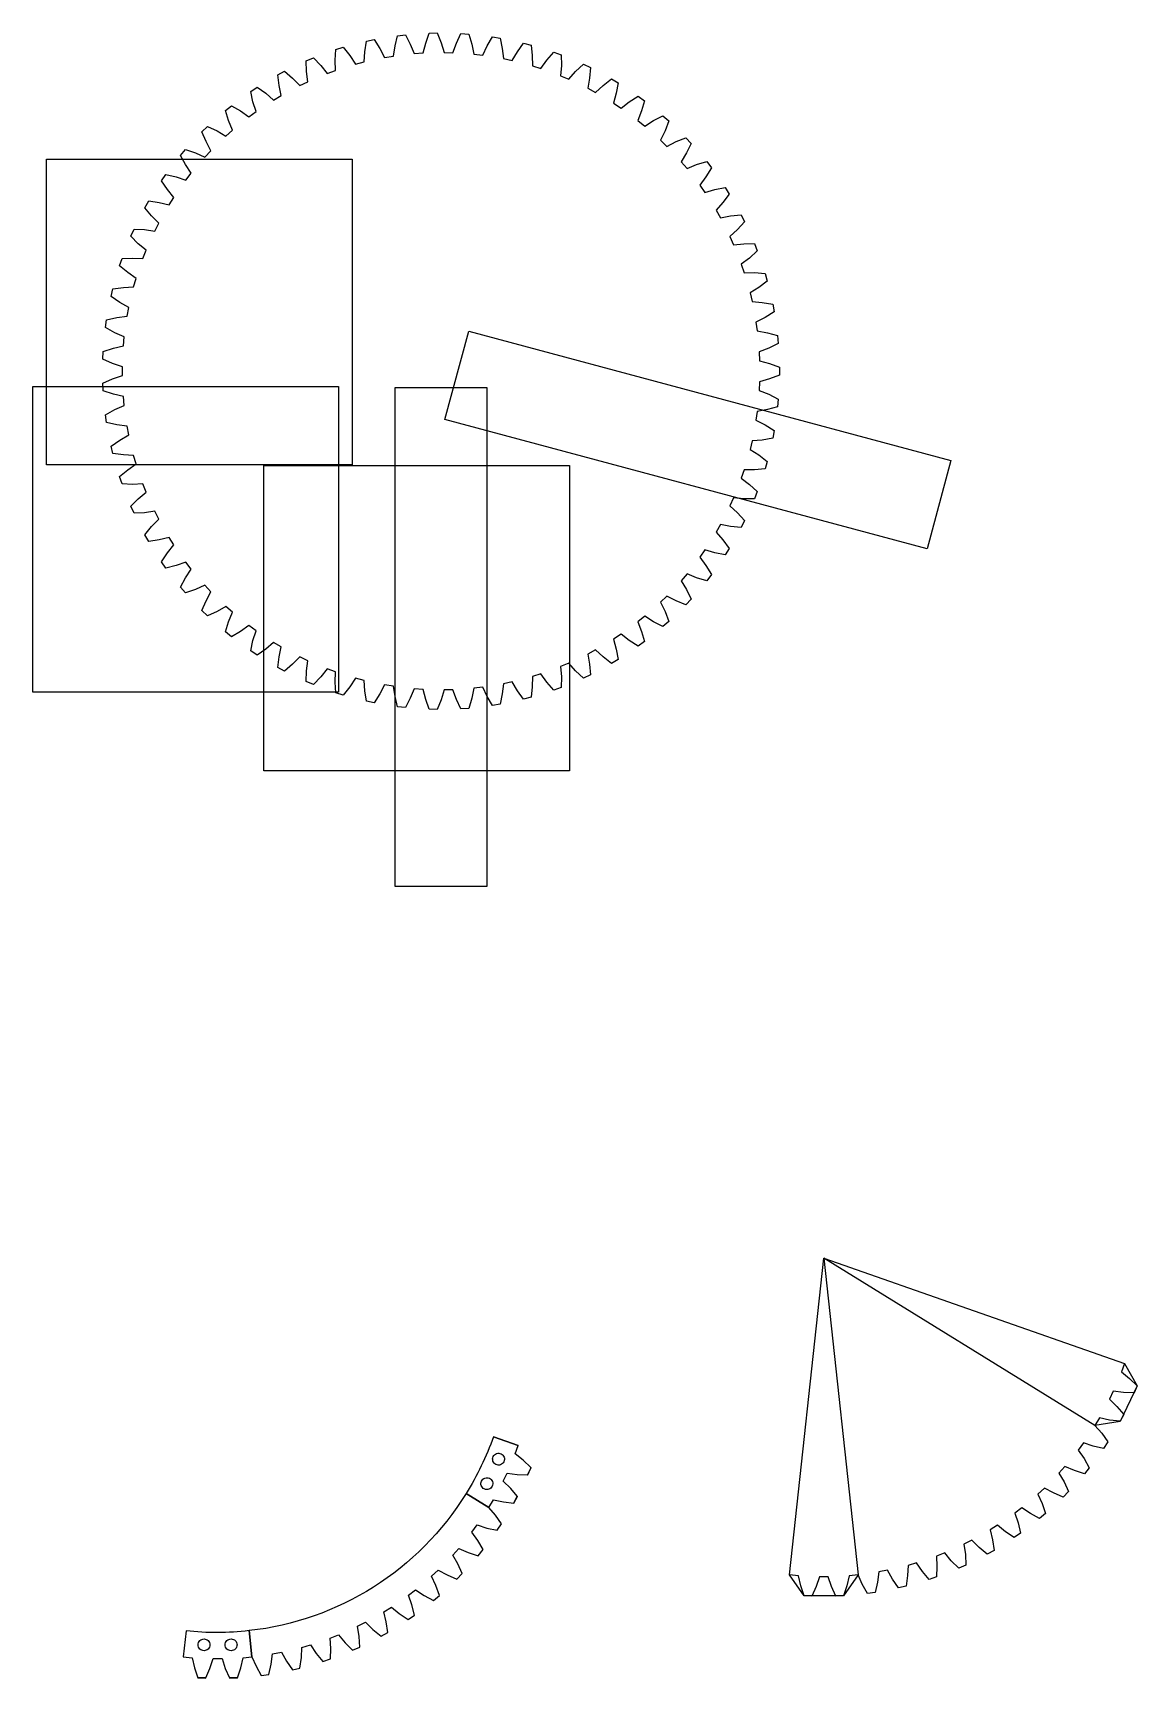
# Model space of a CAD drawing. Extents: x 19 to 198, y 22 to 289.
import ezdxf

# ---------------------------------------------------------------- set-up
doc = ezdxf.new("R2010")
doc.units = 0
doc.layers.add('Layer_1', color=7, linetype='CONTINUOUS')

msp = doc.modelspace()

# ---------------------------------------------------------------- linework, layer by layer
at = {"layer": 'Layer_1', "color": 7}
for points in [[(136.850607, 235.562076), (138.455539, 235.109146), (140.058133, 234.488819), (140.058133, 233.229702), (138.455539, 232.609374), (136.850607, 232.156444), (136.782901, 230.71358), (138.338369, 230.112351), (139.875831, 229.344679), (139.757927, 228.091098), (138.104288, 227.623563), (136.463993, 227.322912), (136.261473, 225.892728), (137.753808, 225.148486), (139.212629, 224.240216), (138.977854, 223.003185), (137.287701, 222.692554), (135.626459, 222.546823), (135.290905, 221.141887), (136.706989, 220.26117), (138.07435, 219.220287), (137.72477, 218.010674), (136.012954, 217.859676), (134.345368, 217.870147), (133.879727, 216.502805), (135.207116, 215.493353), (136.470998, 214.329003), (136.009683, 213.157439), (134.291252, 213.167402), (132.631971, 213.33398), (132.040338, 212.016251), (133.267369, 210.886936), (134.416666, 209.60935), (133.847669, 208.486131), (132.137721, 208.656968), (130.501332, 208.978194), (129.788904, 207.721656), (130.904791, 206.482401), (131.929402, 205.102808), (131.25773, 204.037806), (129.571291, 204.368015), (127.972172, 204.841064), (127.14521, 203.656758), (128.140151, 202.318458), (129.03107, 200.848977), (128.262621, 199.851556), (126.614514, 200.338234), (125.066717, 200.958945), (124.132491, 199.857282), (124.997736, 198.431693), (125.74714, 196.885245), (124.888666, 195.964162), (123.293373, 196.603034), (121.810505, 197.365957), (120.777218, 196.356618), (121.505171, 194.856271), (122.106468, 193.246441), (121.165514, 192.409793), (119.637058, 193.195243), (118.232144, 194.093672), (117.108883, 193.185526), (117.693142, 191.623604), (118.141051, 189.964544), (117.125887, 189.219686), (115.677697, 190.144811), (114.363086, 191.170849), (113.159722, 190.371878), (113.595151, 188.762108), (113.885736, 187.068394), (112.805282, 186.42187), (111.450084, 187.478542), (110.237333, 188.623176), (108.964438, 187.940398), (109.247213, 186.296928), (109.377919, 184.583444), (108.241672, 184.040937), (106.991377, 185.219866), (105.891139, 186.473035), (104.5599, 185.912457), (104.687538, 184.249727), (104.657213, 182.531533), (103.475159, 182.097811), (102.340755, 183.388639), (101.3627, 184.739329), (99.984818, 184.30587), (99.956192, 182.638495), (99.765108, 180.930692), (98.547632, 180.609563), (97.539089, 182.000947), (96.691812, 183.437289), (95.279395, 183.134763), (95.094759, 181.477394), (94.744595, 179.794988), (93.502396, 179.589276), (92.628577, 181.06899), (91.919522, 182.578359), (90.484984, 182.409424), (90.145961, 180.776627), (89.63979, 179.134402), (88.383788, 179.045916), (87.65237, 180.600952), (87.087773, 182.170088), (85.643715, 182.136227), (85.153287, 180.542352), (84.495559, 178.954742), (83.236792, 178.984259), (82.654203, 180.600952), (82.23902, 182.216062), (80.798141, 182.317575), (80.160612, 180.776627), (79.357108, 179.257583), (78.106635, 179.404844), (77.677996, 181.06899), (77.415879, 182.715881), (75.990835, 182.951872), (75.211814, 181.477394), (74.269595, 180.040267), (73.038407, 180.303976), (72.767485, 182.000947), (72.660737, 183.665146), (71.264053, 184.033545), (70.350381, 182.638495), (69.277728, 181.295913), (68.076644, 181.673755), (67.965818, 183.388639), (68.015379, 185.055523), (66.659327, 185.553089), (65.619036, 184.249727), (64.425377, 183.01349), (63.26495, 183.50214), (63.315196, 185.219866), (63.520629, 186.874786), (62.217129, 187.497148), (61.05936, 186.296928), (59.75518, 185.1779), (58.645612, 185.773067), (58.856489, 187.478542), (59.215986, 189.10695), (57.976495, 189.848641), (56.711422, 188.762108), (55.308185, 187.770122), (54.259224, 188.466576), (54.628876, 190.144811), (55.139284, 191.732401), (53.974691, 192.586899), (52.613431, 191.623604), (51.12347, 190.767379), (50.144337, 191.559001), (50.669516, 193.195243), (51.326343, 194.728063), (50.246882, 195.687861), (48.801402, 194.856271), (47.237812, 194.143327), (46.337105, 195.023157), (47.0132, 196.603034), (47.810675, 198.067612), (46.825835, 199.124275), (45.308837, 198.431693), (43.685354, 197.868301), (42.870996, 198.828611), (43.692059, 200.338234), (44.623176, 201.721699), (43.741612, 202.865941), (42.166423, 202.318458), (40.497318, 201.909566), (39.776463, 202.941912), (40.735282, 204.368015), (41.791857, 205.658211), (41.021314, 206.879976), (39.401782, 206.482401), (37.701721, 206.231604), (37.080702, 207.326917), (38.168852, 208.656968), (39.341601, 209.842556), (38.688852, 211.131106), (37.039204, 210.886936), (35.323129, 210.796436), (34.807408, 211.945089), (36.015322, 213.167402), (37.293938, 214.237961), (36.76472, 215.581974), (35.099457, 215.49335), (33.382445, 215.563945), (32.976553, 216.755843), (34.293619, 217.859673), (35.666865, 218.805798), (35.265827, 220.193462), (33.599584, 220.261167), (31.896728, 220.492234), (31.604228, 221.716903), (33.018872, 222.692551), (34.474682, 223.505924), (34.205349, 224.925045), (32.552765, 225.148483), (30.879029, 225.537992), (30.702497, 226.784669), (32.202285, 227.62356), (33.727862, 228.297039), (33.592602, 229.735144), (31.968204, 230.112348), (30.338295, 230.656879), (30.279279, 231.914608), (31.851034, 232.609372), (33.432971, 233.137031), (33.432971, 234.581484), (31.851034, 235.109144), (30.279279, 235.803907), (30.338295, 237.061636), (31.968204, 237.606167), (33.592602, 237.983371), (33.727862, 239.421477), (32.202285, 240.094955), (30.702497, 240.933846), (30.879029, 242.180523), (32.552765, 242.570032), (34.205349, 242.793471), (34.474682, 244.212591), (33.018872, 245.025964), (31.604228, 246.001612), (31.896728, 247.226281), (33.599584, 247.457348), (35.265827, 247.525053), (35.666865, 248.912717), (34.293619, 249.858842), (32.976553, 250.962672), (33.382445, 252.15457), (35.099457, 252.225165), (36.76472, 252.136542), (37.293938, 253.480554), (36.015322, 254.551114), (34.807408, 255.773427), (35.323129, 256.922079), (37.039204, 256.831579), (38.688852, 256.587409), (39.341601, 257.875959), (38.168852, 259.061547), (37.080702, 260.391598), (37.701721, 261.486911), (39.401782, 261.236114), (41.021314, 260.838539), (41.791857, 262.060305), (40.735282, 263.350501), (39.776463, 264.776603), (40.497318, 265.80895), (42.166423, 265.400058), (43.741612, 264.852575), (44.623176, 265.996816), (43.692059, 267.380281), (42.870996, 268.889905), (43.685354, 269.850214), (45.308837, 269.286822), (46.825835, 268.59424), (47.810675, 269.650903), (47.0132, 271.115481), (46.337105, 272.695358), (47.237812, 273.575189), (48.801402, 272.862245), (50.246882, 272.030654), (51.326343, 272.990452), (50.669516, 274.523272), (50.144337, 276.159514), (51.12347, 276.951137), (52.613431, 276.094911), (53.974691, 275.131616), (55.139284, 275.986114), (54.628876, 277.573705), (54.259224, 279.251939), (55.308185, 279.948393), (56.711422, 278.956407), (57.976495, 277.869874), (59.215986, 278.611566), (58.856489, 280.239974), (58.645612, 281.945448), (59.75518, 282.540615), (61.05936, 281.421587), (62.217129, 280.221367), (63.520629, 280.843729), (63.315196, 282.498649), (63.26495, 284.216375), (64.425377, 284.705026), (65.619036, 283.468788), (66.659327, 282.165426), (68.015379, 282.662993), (67.965818, 284.329876), (68.076644, 286.04476), (69.277728, 286.422602), (70.350381, 285.08002), (71.264053, 283.68497), (72.660737, 284.053369), (72.767485, 285.717568), (73.038407, 287.41454), (74.269595, 287.678248), (75.211814, 286.241122), (75.990835, 284.766643), (77.415879, 285.002635), (77.677996, 286.649525), (78.106635, 288.313671), (79.357108, 288.460932), (80.160612, 286.941888), (80.798141, 285.40094), (82.23902, 285.502453), (82.654203, 287.117563), (83.236792, 288.734256), (84.495559, 288.763773), (85.153287, 287.176163), (85.643715, 285.582288), (87.087773, 285.548427), (87.65237, 287.117563), (88.383788, 288.672599), (89.63979, 288.584114), (90.145961, 286.941888), (90.484984, 285.309091), (91.919522, 285.140156), (92.628577, 286.649525), (93.502396, 288.129239), (94.744595, 287.923527), (95.094759, 286.241122), (95.279395, 284.583752), (96.691812, 284.281227), (97.539089, 285.717568), (98.547632, 287.108952), (99.765108, 286.787823), (99.956192, 285.08002), (99.984818, 283.412645), (101.3627, 282.979186), (102.340755, 284.329876), (103.475159, 285.620704), (104.657213, 285.186982), (104.687538, 283.468788), (104.5599, 281.806059), (105.891139, 281.245481), (106.991377, 282.498649), (108.241672, 283.677579), (109.377919, 283.135071), (109.247213, 281.421587), (108.964438, 279.778117), (110.237333, 279.09534), (111.450084, 280.239974), (112.805282, 281.296645), (113.885736, 280.650122), (113.595151, 278.956407), (113.159722, 277.346637), (114.363086, 276.547666), (115.677697, 277.573705), (117.125887, 278.498829), (118.141051, 277.753971), (117.693142, 276.094911), (117.108883, 274.532989), (118.232144, 273.624843), (119.637058, 274.523272), (121.165514, 275.308722), (122.106468, 274.472074), (121.505171, 272.862245), (120.777218, 271.361898), (121.810505, 270.352558), (123.293373, 271.115481), (124.888666, 271.754353), (125.74714, 270.83327), (124.997736, 269.286822), (124.132491, 267.861233), (125.066717, 266.75957), (126.614514, 267.380281), (128.262621, 267.866959), (129.03107, 266.869538), (128.140151, 265.400058), (127.14521, 264.061757), (127.972172, 262.877451), (129.571291, 263.350501), (131.25773, 263.680709), (131.929402, 262.615707), (130.904791, 261.236114), (129.788904, 259.996859), (130.501332, 258.740321), (132.137721, 259.061547), (133.847669, 259.232384), (134.416666, 258.109165), (133.267369, 256.831579), (132.040338, 255.702264), (132.631971, 254.384535), (134.291252, 254.551114), (136.009683, 254.561076), (136.470998, 253.389512), (135.207116, 252.225162), (133.879727, 251.21571), (134.345368, 249.848369), (136.012954, 249.858839), (137.72477, 249.707842), (138.07435, 248.498229), (136.706989, 247.457345), (135.290905, 246.576628), (135.626459, 245.171692), (137.287701, 245.025961), (138.977854, 244.71533), (139.212629, 243.4783), (137.753808, 242.57003), (136.261473, 241.825787), (136.463993, 240.395603), (138.104288, 240.094952), (139.757927, 239.627417), (139.875831, 238.373837), (138.338369, 237.606164), (136.782901, 237.004935), (136.850607, 235.562076)], [(21.101281, 268.245975), (70.706465, 268.245975), (70.706465, 218.640791), (21.101281, 218.640791), (21.101281, 268.245975)], [(85.791023, 225.994015), (89.63735, 240.348703), (167.859663, 219.389097), (164.013336, 205.034409), (85.791023, 225.994015)], [(18.914681, 231.386108), (68.519865, 231.386108), (68.519865, 181.780924), (18.914681, 181.780924), (18.914681, 231.386108)], [(77.722746, 231.210433), (92.583813, 231.210433), (92.583813, 150.228736), (77.722746, 150.228736), (77.722746, 231.210433)], [(56.399289, 218.578869), (106.004473, 218.578869), (106.004473, 168.973685), (56.399289, 168.973685), (56.399289, 218.578869)], [(196.065456, 72.799136), (195.567966, 71.443058), (196.871387, 70.402841), (198.107692, 69.209252), (197.619106, 68.048797), (195.901381, 68.098942), (194.246449, 68.304279), (193.62416, 67.000745), (194.824449, 65.843044), (195.943553, 64.538932), (195.348445, 63.429327), (193.642959, 63.640105), (192.014529, 63.999509), (191.272914, 62.759975), (192.359514, 61.494965), (193.351582, 60.091787), (192.65519, 59.042784), (190.976933, 59.41234), (189.389314, 59.922657), (188.534884, 58.758013), (189.498255, 57.39681), (190.354565, 55.9069), (189.563002, 54.927721), (187.926726, 55.452807), (186.39387, 56.109544), (185.434137, 55.03003), (186.265806, 53.584598), (186.97884, 52.021047), (186.099061, 51.12029), (184.519147, 51.796294), (183.054523, 52.593687), (181.997917, 51.608785), (182.690584, 50.091827), (183.254071, 48.468374), (182.293808, 47.65396), (180.784139, 48.474939), (179.400618, 49.405976), (178.256427, 48.524348), (178.804, 46.949189), (179.212991, 45.280107), (178.180684, 44.559193), (176.754525, 45.517933), (175.464267, 46.574432), (174.242549, 45.803821), (174.640215, 44.184309), (174.89111, 42.484261), (173.795834, 41.863181), (172.465718, 42.951255), (171.280066, 44.123939), (169.991552, 43.471114), (170.235815, 41.82148), (170.326414, 40.105408), (169.177792, 39.589621), (167.955409, 40.797467), (166.884779, 42.076021), (165.540794, 41.546728), (165.629514, 39.88147), (165.559015, 38.164452), (164.367142, 37.758493), (163.263236, 39.075497), (162.317035, 40.448689), (160.929393, 40.047569), (160.861781, 38.38132), (160.630814, 36.678454), (159.406161, 36.385882), (158.430431, 37.80047), (157.616977, 39.256235), (156.19787, 38.986823), (155.974525, 37.334222), (155.585115, 35.660467), (154.338443, 35.483861), (153.499467, 36.983604), (152.825873, 38.509229), (151.387807, 38.373799), (151.010693, 36.749376), (150.466213, 35.119438), (149.20853, 35.060349), (148.513676, 36.632065), (147.985929, 38.213974), (146.541473, 38.213892), (146.013907, 36.631921), (145.319231, 35.060127), (144.061462, 35.119176), (143.516878, 36.748947), (143.139578, 38.373325), (141.70152, 38.508383), (147.260451, 89.934069), (196.065456, 72.799136)], [(147.260452, 89.934069), (152.825874, 38.509229), (150.466214, 35.119176), (144.061463, 35.119176), (141.701521, 38.508383), (147.260452, 89.934069)], [(147.262348, 89.931897), (196.06466, 72.790646), (198.106733, 69.200326), (195.34639, 63.420936), (191.27101, 62.752112), (147.262348, 89.931897)], [(94.893295, 58.156939), (94.893295, 58.156939)], [(92.997009, 54.186643), (92.997009, 54.186643)], [(47.646342, 27.154145), (47.646342, 27.154145)], [(52.046245, 27.154145), (52.046245, 27.154145)]]:
    msp.add_lwpolyline(points, close=True, dxfattribs=at)
for points in [[(53.989882, 29.454437), (54.450147, 25.204015), (55.123732, 23.678801), (55.962683, 22.178945), (57.209532, 22.355334), (57.598688, 24.029375), (57.821932, 25.681919), (59.241312, 25.951464), (60.054355, 24.495702), (61.030556, 23.080733), (62.254805, 23.373428), (62.485764, 25.076132), (62.553562, 26.742456), (63.940972, 27.143742), (64.88741, 25.770664), (65.991492, 24.453259), (67.18322, 24.859506), (67.253776, 26.576541), (67.165031, 28.241762), (68.508894, 28.770928), (69.579355, 27.492659), (70.80195, 26.284395), (71.950682, 26.800334), (71.85973, 28.516268), (71.615543, 30.166055), (72.904285, 30.818693), (74.089949, 29.646258), (75.420031, 28.558158), (76.515296, 29.17938), (76.264493, 30.879326), (75.866515, 32.498799), (77.08856, 33.269395), (78.378953, 32.212716), (79.804949, 31.254154), (80.837374, 31.975144), (80.428372, 33.644223), (79.880466, 35.219596), (81.024786, 36.10099), (82.408339, 35.169987), (83.918117, 34.348675), (84.878333, 35.163372), (84.314992, 36.786703), (83.622114, 38.303647), (84.678794, 39.288668), (86.143372, 38.49106), (87.723156, 37.81527), (88.602896, 38.715954), (87.890175, 40.279753), (87.05839, 41.725039), (88.018056, 42.804318), (89.550985, 42.147822), (91.186993, 41.622513), (91.978536, 42.602022), (91.1225, 44.091957), (90.158976, 45.452909), (91.013359, 46.617626), (92.600859, 46.107202), (94.279311, 45.737886), (94.975494, 46.786849), (93.983858, 48.189691), (92.902374, 49.448117), (92.895208, 49.447014), (89.220257, 51.716368), (89.220257, 51.716368), (92.895208, 49.447014), (92.902374, 49.448117), (92.896862, 49.45473), (93.638799, 50.694414), (95.267089, 50.33502), (96.972549, 50.124457), (96.988534, 50.154223), (97.52707, 51.281458), (96.448894, 52.538231), (95.248346, 53.695782), (95.870669, 54.999406), (97.525417, 54.793801), (99.181818, 54.745296), (99.706577, 55.844969), (99.729174, 55.897886), (99.7176, 55.918282), (98.495556, 57.097881), (97.191932, 58.138025), (97.686924, 59.486299), (93.647618, 60.905126)], [(93.647618, 60.905126), (97.686924, 59.486299), (97.686924, 59.486299)], [(97.686924, 59.486299), (97.689678, 59.494015)], [(99.181818, 54.745296), (99.243004, 54.743642), (99.706577, 55.844969), (99.181818, 54.745296), (99.181818, 54.745296)], [(99.729174, 55.897886), (99.731932, 55.904501), (99.7176, 55.918282), (99.729174, 55.897886), (99.729174, 55.897886)], [(89.220257, 51.716368), (89.220257, 51.716368)], [(96.988534, 50.154223), (97.56786, 51.234053), (97.52707, 51.281458), (96.988534, 50.154223), (96.988534, 50.154223)], [(43.781376, 29.420813), (43.325519, 25.203465), (44.763642, 25.068416), (45.141224, 23.443984), (45.685826, 21.814041), (46.969053, 21.814041), (47.638231, 23.327127), (48.165743, 24.909115), (49.609925, 24.909115), (50.137991, 23.327127), (50.806615, 21.814041), (52.078819, 21.814041), (52.090396, 21.814591), (52.634995, 23.444534), (53.012027, 25.068966), (54.450147, 25.204015)], [(43.781376, 29.420813), (43.781376, 29.420813)], [(46.969053, 21.814041), (45.685826, 21.814041), (46.943145, 21.755062), (46.969053, 21.814041), (46.969053, 21.814041)], [(52.078819, 21.814041), (50.806615, 21.814041), (50.83252, 21.755062), (52.078819, 21.814041), (52.078819, 21.814041)]]:
    msp.add_lwpolyline(points, dxfattribs=at)
for points in [[(93.647618, 60.905126), (92.505915, 57.692177), (91.021572, 54.611501), (89.220257, 51.716368)], [(93.650373, 60.912292), (93.649455, 60.909903), (93.648537, 60.907515), (93.647618, 60.905126)], [(97.689678, 59.494015), (97.689678, 59.494015), (93.650373, 60.912292), (93.650373, 60.912292)], [(93.57253, 56.968968), (93.487543, 57.209365), (93.501533, 57.473678), (93.611425, 57.70376)], [(94.064604, 56.421889), (93.834522, 56.53178), (93.657518, 56.728571), (93.57253, 56.968968)], [(93.611425, 57.70376), (93.721316, 57.933842), (93.918106, 58.110846), (94.158504, 58.195833)], [(94.799396, 56.382994), (94.558998, 56.298007), (94.294686, 56.311998), (94.064604, 56.421889)], [(94.158504, 58.195833), (94.398901, 58.280821), (94.663214, 58.26683), (94.893295, 58.156939)], [(95.346474, 56.875068), (95.236583, 56.644986), (95.039793, 56.467982), (94.799396, 56.382994)], [(94.893295, 58.156939), (95.123377, 58.047047), (95.300382, 57.850257), (95.385369, 57.60986)], [(95.385369, 57.60986), (95.470357, 57.369462), (95.456366, 57.10515), (95.346474, 56.875068)], [(91.676244, 52.998672), (91.591256, 53.239069), (91.605247, 53.503382), (91.715138, 53.733464)], [(91.715138, 53.733464), (91.82503, 53.963546), (92.02182, 54.14055), (92.262217, 54.225537)], [(92.262217, 54.225537), (92.502615, 54.310525), (92.766927, 54.296534), (92.997009, 54.186643)], [(92.997009, 54.186643), (93.227091, 54.076751), (93.404095, 53.879961), (93.489083, 53.639564)], [(93.489083, 53.639564), (93.57407, 53.399166), (93.560079, 53.134854), (93.450188, 52.904772)], [(89.220257, 51.716368), (81.532777, 39.265232), (68.535499, 31.052304), (53.989882, 29.454437)], [(92.168317, 52.451593), (91.938235, 52.561484), (91.761231, 52.758275), (91.676244, 52.998672)], [(92.903109, 52.412698), (92.662712, 52.327711), (92.398399, 52.341702), (92.168317, 52.451593)], [(93.450188, 52.904772), (93.340297, 52.67469), (93.143506, 52.497686), (92.903109, 52.412698)], [(48.885077, 29.128668), (47.179833, 29.134367), (45.476132, 29.23189), (43.781376, 29.420813)], [(53.989882, 29.454437), (52.295366, 29.254238), (50.591295, 29.145491), (48.885077, 29.128668)], [(54.450147, 25.204015), (54.450147, 25.204015), (53.989882, 29.454437), (53.989882, 29.454437)], [(45.72355, 27.154145), (45.72355, 27.409123), (45.82484, 27.653658), (46.005137, 27.833955)], [(46.005137, 26.474336), (45.82484, 26.654632), (45.72355, 26.899167), (45.72355, 27.154145)], [(46.005137, 27.833955), (46.185433, 28.014251), (46.429968, 28.115541), (46.684946, 28.115541)], [(46.684946, 28.115541), (46.939924, 28.115541), (47.184459, 28.014251), (47.364755, 27.833955)], [(47.364755, 27.833955), (47.545052, 27.653658), (47.646342, 27.409123), (47.646342, 27.154145)], [(47.646342, 27.154145), (47.646342, 26.899167), (47.545052, 26.654632), (47.364755, 26.474336)], [(50.123454, 27.154145), (50.123454, 27.409123), (50.224744, 27.653658), (50.40504, 27.833955)], [(50.40504, 26.474336), (50.224744, 26.654632), (50.123454, 26.899167), (50.123454, 27.154145)], [(50.40504, 27.833955), (50.585337, 28.014251), (50.829872, 28.115541), (51.08485, 28.115541)], [(51.08485, 28.115541), (51.339828, 28.115541), (51.584362, 28.014251), (51.764659, 27.833955)], [(51.764659, 27.833955), (51.944956, 27.653658), (52.046245, 27.409123), (52.046245, 27.154145)], [(52.046245, 27.154145), (52.046245, 26.899167), (51.944956, 26.654632), (51.764659, 26.474336)], [(46.684946, 26.192749), (46.429968, 26.192749), (46.185433, 26.294039), (46.005137, 26.474336)], [(47.364755, 26.474336), (47.184459, 26.294039), (46.939924, 26.192749), (46.684946, 26.192749)], [(51.08485, 26.192749), (50.829872, 26.192749), (50.585337, 26.294039), (50.40504, 26.474336)], [(51.764659, 26.474336), (51.584362, 26.294039), (51.339828, 26.192749), (51.08485, 26.192749)]]:
    msp.add_open_spline(points, degree=3, dxfattribs=at)

doc.saveas('drawing.dxf')
